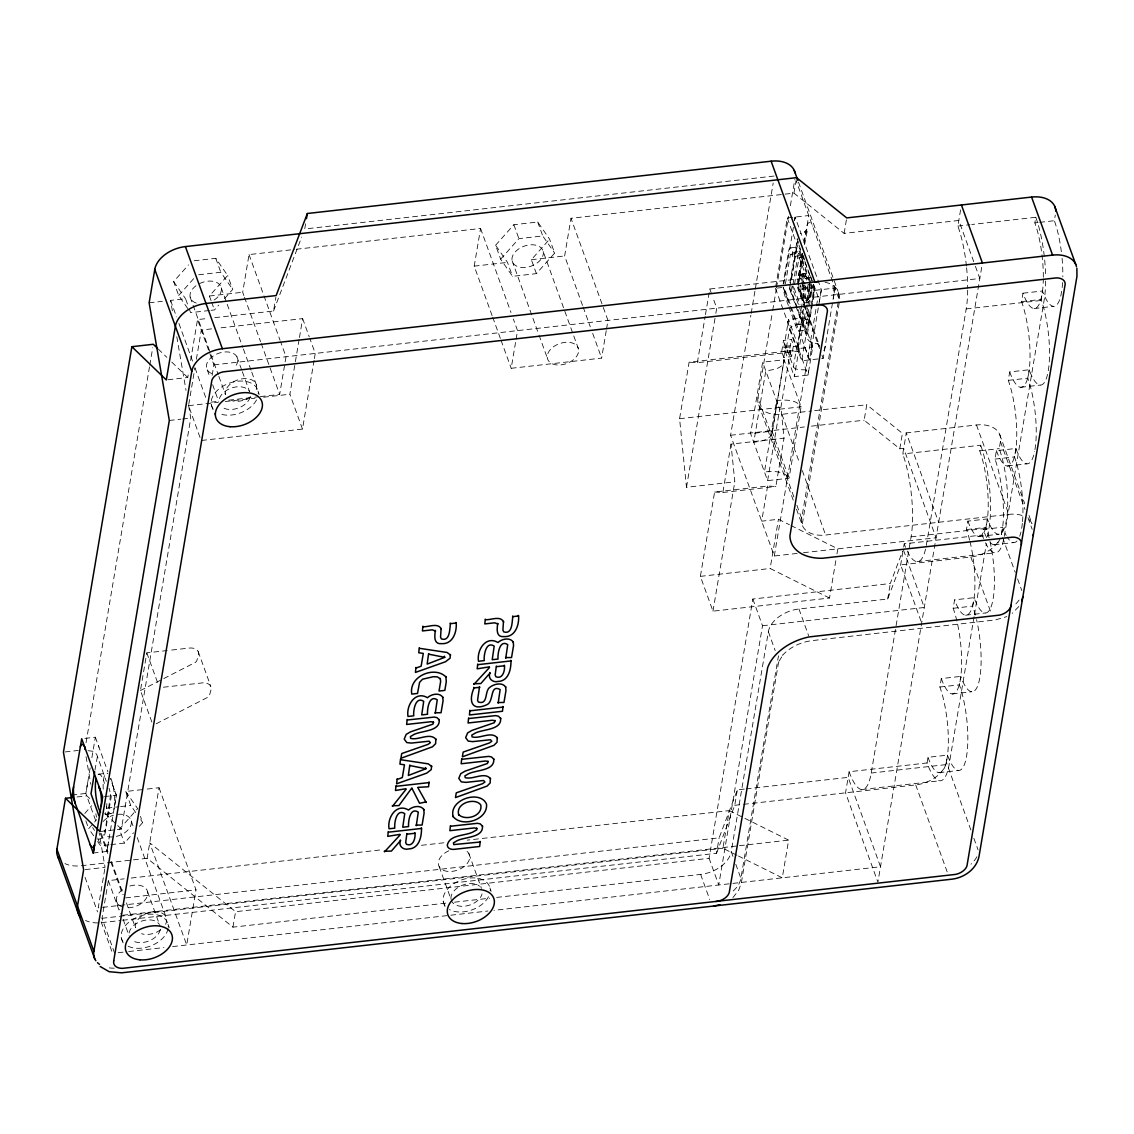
<?xml version="1.0" encoding="UTF-8"?>
<svg xmlns="http://www.w3.org/2000/svg" width="1134" height="1134" viewBox="0 0 1134 1134"><rect width="100%" height="100%" fill="white"/><g stroke="black" fill="none" stroke-linecap="round" stroke-linejoin="round"><path stroke-width="0.75" stroke-dasharray="5 3.75" d="M814.51 288.872L808.088 327.187A10.163 2.665 83.6 0 1 804.275 326.961L797.925 309.412M786.443 347.897L786.514 347.075M798.889 281.686L802.617 256.539M797.897 287.015L809.449 318.938M801.426 298.384L799.541 291.452A17.775 4.664 83.6 0 1 798.747 285.981M818.535 345.686L818.62 344.892L819.358 346.919M772.126 433.131L784.09 359.776L762.643 362.185L750.595 433.613L767.605 480.618L789.051 478.208L801.1 406.78L784.09 359.776L772.126 433.131C769.816 440.531 760.149 441.211 753.741 442.317L765.804 370.889C772.211 369.783 781.879 369.103 784.189 361.718M798.038 324.522L806.076 323.615A4.89 1.276 83.6 0 0 806.416 323.034L811.746 291.481A4.89 1.276 83.6 0 0 811.731 289.694L811.604 288.433A4.89 1.276 83.6 0 0 811.264 286.618L810.64 284.747M814.609 290.148L814.666 289.042M811.661 292.374L811.746 291.481A4.834 1.262 83.6 0 0 811.717 289.652M86.042 742.742L149.49 366.906M149.787 365.162L152.721 347.769M87.757 782.176L85.858 793.446L96.659 823.298M90.167 767.888L85.858 793.446L73.923 794.792M91.897 757.654L95.341 737.213L81.705 738.744M94.944 770.142L97.382 756.633M112.677 785.082L116.363 795.246L114.718 804.97M93.215 853.023L106.865 851.478L116.363 795.246L110.296 778.505M106.865 851.478L108.51 841.768M104.767 869.055L98.219 907.852L719.126 837.828L737.355 789.859L744.4 789.066M167.96 379.748L187.748 377.523L188.613 372.406M190.625 360.484L197.529 319.59L207.891 318.427M114.605 953.127L102.003 918.299L108.354 880.622L124.187 878.836M151.857 722.032L140.446 690.535L146.81 652.858L167.208 650.547M314.09 360.314L302.48 429.077L201.143 440.502L188.542 405.688L194.92 367.855M196.38 359.265L201.313 330.037L211.789 328.86M99.934 831.52L121.366 829.096L190.767 418.063L188.386 404.214M212.143 375.34L213.915 364.864L197.529 319.59M445.69 903.16L232.938 927.158L147.122 858.31L159.043 787.733L145.024 789.307M243.881 295.563L242.69 292.26L249.041 254.583L294.656 249.437M214.794 317.648L273.535 311.028L275.86 297.278M305.599 223.823L304.734 228.969L774.366 176.011M159.043 787.733L196.012 889.878L186.713 944.991L149.731 842.846L235.56 911.693L709.09 858.296L752.848 599.021L890.303 583.528L902.65 551.067M260.31 396.588L279.659 394.405L286.023 356.728L280.651 341.901M302.48 429.077L289.879 394.249L299.163 339.236M299.461 337.521L302.65 318.611L218.777 328.066M314.387 358.585L315.252 353.439L309.851 338.513M232.938 927.158L235.56 911.693M492.099 315.578L474.21 266.15L480.575 228.473L296.399 249.239M606.236 330.703L601.615 358.103L511.179 368.295L515.814 340.895M516.098 339.179L517.543 330.618L513.376 319.093M582.522 305.386L564.633 255.958L570.997 218.281L793.942 193.134L844.121 233.377L958.811 220.45L973.808 261.897M606.534 328.988L607.98 320.426L570.997 218.281M790.455 350.76L780.915 407.276L784.019 438.135L731.019 444.117L734.818 481.822L686.481 487.28L679.578 418.715L689.118 362.185L790.455 350.76L798.69 351.242L697.353 362.682L689.118 362.185M697.353 362.682L705.164 316.414M705.447 314.699L709.785 289L811.136 277.575L806.784 303.274M686.481 487.28L715.554 315.11M715.837 313.367L716.716 308.15L712.676 296.98M835.815 560.706L829.521 598.029L712.974 611.169L700.373 576.356L714.618 492L767.619 486.018L775.854 486.5L784.019 438.135M797.159 553.435L774.295 555.986L730.594 435.272L750.864 315.209M751.162 313.466L754.975 290.857M755.272 289.113L773.19 182.971M714.618 492L722.854 492.482L731.019 444.117M712.974 611.169L734.818 481.822M775.727 286.548L787.308 217.955L808.755 215.545L803.822 244.689L807.025 225.779A17.775 4.664 83.6 0 1 812.568 226.105M793.885 496.947L757.966 397.708L772.396 312.19M772.693 310.447L776.237 289.496M776.521 287.752L788.612 216.211M790.37 205.736L794.792 179.555M793.942 193.134L796.564 177.669M794.594 220.166L795.104 217.09L821.37 289.624L819.315 301.786M793.375 227.381L783.24 287.384L787.776 299.929M794.523 220.52L795.104 217.09M785.423 283.854L790.27 255.207A4.89 1.276 83.6 0 1 791.844 255.306L792.34 256.596L800.122 255.717L800.321 250.061A10.163 2.665 83.6 0 0 796.507 249.834L791.277 280.764A10.163 2.665 83.6 0 0 791.149 281.742M792.34 256.596L792.524 250.94A10.163 2.665 83.6 0 0 788.711 250.713L783.481 281.643A10.163 2.665 83.6 0 0 783.268 283.713M789.959 282.805L797.386 238.806M781.68 351.668L783.58 340.413L791.376 339.534L793.474 345.346L791.575 356.586L783.778 357.465L781.68 351.668L789.477 350.789L791.376 339.534M792.935 284.648L798.166 253.988L799.938 253.421L802.348 254.852M787.761 324.409L788.598 319.49L802.234 317.959L812.738 346.976L807.989 375.099L794.353 376.63L783.849 347.614L788.598 319.49L799.101 348.507L812.738 346.976M783.778 357.465L785.678 346.224L783.58 340.413M802.376 253.251L796.876 285.839L819.556 348.492M786.415 347.628L789.618 328.662C791.886 324.154 801.936 324.891 801.525 322.821L798.194 342.567L799.016 350.307A7.102 1.857 83.6 0 1 798.18 342M802.376 253.293L798.605 275.633A17.775 4.664 83.6 0 0 798.634 284.606M804.601 244.717L807.649 228.699L804.573 232.172L805.268 231.775L800.363 233.604M798.18 285.357L803.028 256.979L810.838 278.227M804.275 284.01L801.327 275.86L801.61 274.173L799.654 274.385L804.389 287.441L804.105 289.127L806.047 288.915L806.331 287.228L804.559 282.323M767.605 480.618L779.668 409.204L762.643 362.185M767.619 486.018L761.694 521.172L778.448 519.273L789.392 524.716M803.552 281.402L802.844 285.626L809.081 284.918M803.482 309.171L800.292 328.066A10.163 2.665 83.6 0 1 796.479 327.839L788.966 307.101M803.779 307.456L805.509 297.136A10.163 2.665 83.6 0 0 804.715 284.974M802.234 317.959L797.486 346.083L799.158 350.704M806.501 304.989L794.353 376.63L795.175 371.768M807.507 307.782L805.395 319.59L800.561 306.407M807.791 306.123L810.612 289.312L808.117 281.927M122.543 920.284L716.518 853.292L719.126 837.828M810.966 305.925L813.56 290.502L835.007 288.079L823.142 358.372L801.695 360.796L810.668 307.64M736.972 855.277L722.911 848.275L729.261 810.597L467.18 840.152M829.521 598.029L770.142 568.488L778.448 519.273M752.848 599.021L762.516 625.727L718.743 884.988L709.09 858.296M774.295 556.014L818.068 296.725L810.286 275.236M804.899 347.231L809.492 359.917L821.37 289.624M811.235 349.683L811.547 347.769M716.518 853.292L734.747 805.324L737.355 789.859M732.947 856.368L731.232 851.648L768.356 631.766A28.449 18.513 -19.9 0 1 798.96 609.001L887.695 598.993L900.651 564.916L903.387 548.686M844.121 233.377L846.729 217.912M825.198 346.239L824.872 348.152A17.747 4.649 83.6 0 1 823.808 350.59M835.007 288.079L833.277 298.285A17.775 4.664 83.6 0 0 832.356 282.494M733.244 890.97A28.449 18.513 -19.9 0 0 740.899 878.354L778.023 658.457A28.449 18.513 -19.9 0 1 778.689 655.863M1022.018 515.46A28.449 18.513 -19.9 0 0 1008.821 514.368L825.623 535.035A28.449 18.513 -19.9 0 1 801.667 518.451L838.791 298.525L796.281 181.086M839.203 303.132L802.149 524.971L801.738 523.412M744.896 818.365L788.64 840.138L782.29 877.829L738.532 856.057M836.963 553.916L837.828 548.828L790.951 525.496M803.482 552.697L936.06 537.771L903.699 448.369L899.801 448.809L864.151 420.204L866.759 404.739L813.092 410.791M899.801 448.809L902.409 433.344L866.759 404.739M974.092 616.627L949.172 764.259A58.94 15.451 83.6 0 1 927.059 762.955L849.097 771.744L845.539 792.836L877.9 882.209L982.427 263.017M849.097 771.744A58.94 15.451 83.6 0 0 871.21 773.048L911.098 536.836A58.94 15.451 83.6 0 0 902.749 453.997L906.307 432.904L938.669 522.306M887.695 598.993L890.303 583.528M903.67 547.07L904.209 543.824L982.172 535.035L983.121 529.408L1002.612 527.211A50.803 13.325 83.6 0 0 1006.212 535.404M966.437 266.079A58.94 15.451 83.6 0 0 957.861 226.077L960.597 209.847M967.685 290.12A58.94 15.451 83.6 0 1 966.211 308.916L926.336 545.128A58.94 15.451 83.6 0 1 906.264 548.969M927.059 762.955L928.009 757.328L947.5 755.131A50.803 13.325 83.6 0 0 966.565 756.25A50.803 13.325 83.6 0 0 959.364 684.837L960.781 676.388A50.803 13.325 83.6 0 0 978.713 682.753A50.803 13.325 83.6 0 0 976.558 619.603M928.009 757.328A50.803 13.325 83.6 0 0 947.074 758.448A50.803 13.325 83.6 0 0 939.873 687.034L941.291 678.586L960.781 676.388M941.291 678.586A50.803 13.325 83.6 0 0 960.356 679.72A50.803 13.325 83.6 0 0 953.17 608.292L954.587 599.858L974.078 597.661A50.803 13.325 83.6 0 0 993.143 598.78A50.803 13.325 83.6 0 0 985.942 527.367L987.374 518.918A50.803 13.325 83.6 0 0 1006.439 520.052A50.803 13.325 83.6 0 0 999.238 448.625L1000.429 441.594A28.449 18.513 -19.9 0 0 976.459 424.995L902.409 433.344M969.655 540.138A50.803 13.325 83.6 0 0 966.451 529.564L967.883 521.13L987.374 518.918M967.883 521.13A50.803 13.325 83.6 0 0 986.949 522.25A50.803 13.325 83.6 0 0 979.748 450.822L980.697 445.194L902.749 453.997M990.478 542.832A50.803 13.325 83.6 0 0 1003.278 520.194A50.803 13.325 83.6 0 0 994.986 459.1L996.417 450.666L1015.894 448.469A50.803 13.325 83.6 0 0 1034.633 451.375M996.417 450.666A50.803 13.325 83.6 0 0 1015.483 451.8A50.803 13.325 83.6 0 0 1008.282 380.372L1009.699 371.938L1029.19 369.741A50.803 13.325 83.6 0 0 1048.255 370.861A50.803 13.325 83.6 0 0 1041.055 299.433L1042.486 290.999A50.803 13.325 83.6 0 0 1062.643 281.799M1009.699 371.938A50.803 13.325 83.6 0 0 1028.765 373.058A50.803 13.325 83.6 0 0 1021.578 301.644L1022.996 293.196A50.803 13.325 83.6 0 0 1043.323 278.978M1043.337 277.235A50.803 13.325 83.6 0 0 1034.86 222.902L1035.81 217.274L971.71 224.504M970.874 830.017L946.309 762.161L947.5 755.131M975.424 615.053A50.803 13.325 83.6 0 0 972.66 606.095L974.078 597.661M974.389 614.897L986.41 543.682M987.586 536.736L989.046 528.047A58.94 15.451 83.6 0 0 980.697 445.194M1001.421 534.242L1002.612 527.211M1022.499 521.668A50.803 13.325 83.6 0 0 1014.476 456.903L1015.894 448.469M1034.959 449.603A50.803 13.325 83.6 0 0 1027.773 378.175L1029.19 369.741M1061.339 251.705A50.803 13.325 83.6 0 0 1054.351 220.705L1055.3 215.077M1004.285 536.339L1044.159 300.127A58.94 15.451 83.6 0 0 1045.633 277.745M809.563 320.029L808.414 322.396L805.835 323.644A4.89 1.276 83.6 0 1 805.296 323.247L793.602 291.31L792.822 286.108L793.205 289.822M803.056 256.979L799.045 257.574L793.984 287.526L799.98 304.791M273.535 311.028L301.616 237.176M789.533 329.186L796.522 348.365L793.403 366.948L786.457 347.925M807.436 279.148A12.191 3.204 83.6 0 0 804.346 276.157L801.752 277.249L802.021 273.989A14.643 3.841 83.6 0 1 806.586 280.126M801.313 274.938L803.978 273.776A14.643 3.841 83.6 0 1 808.528 279.914M801.752 277.249L802.39 276.384A12.191 3.204 83.6 0 1 805.48 279.361M1018.814 606.548L1012.223 613.338M187.748 308.547L178.69 295.506L173.644 281.572L188.485 264.888M178.69 295.506L195.034 277.107M211.08 300.666L209.393 296.017L227.65 275.477L215.758 258.339L193.602 260.834M211.037 310.333L214.439 309.951L218.805 305.046M224.589 298.525L232.697 289.411L227.65 275.477M495.601 245.256L513.858 224.716L537.714 222.023L549.607 239.175L554.654 253.095L536.396 273.634L512.54 276.327L500.647 259.19L495.601 245.256L507.493 262.393L512.54 276.327M500.647 259.19L518.904 238.65L542.747 235.957L554.654 253.095M536.396 273.634L531.35 259.714L549.607 239.175M84.781 813.432L91.627 805.735M93.64 835.786L88.679 828.642L96.674 819.655M110.806 844.632L124.428 843.101L133.557 832.824M139.269 826.403L142.686 822.547L140.446 816.367M732.918 897.575L738.645 890.36L741.324 882.904L778.448 663.007L779.143 660.328L778.746 661.703L783.296 654.417L782.63 655.211C790.568 646.564 801.511 641.986 812.001 640.625L995.198 619.972L1006.836 616.598M805.452 319.59L809.322 319.164M798.435 253.52L798.931 253.421A4.862 1.276 83.6 0 1 799.47 254.059L810.385 284.067M140.446 690.535L195.502 662.313A6.875 4.465 -19.9 0 0 196.806 660.782L198.535 654.46A10.971 7.144 -19.9 0 0 189.293 648.067L168.909 650.363M156.194 723.776L208.103 697.126A6.875 4.465 -19.9 0 0 209.421 695.61L211.137 689.288A10.971 7.144 -19.9 0 0 203.269 682.796L161.17 687.473M97.878 839.642L102.542 837.87L104.966 833.887L111.274 796.536L109.034 788.158M125.661 897.873L196.012 889.878M198.648 274.768L220.804 272.273L232.697 289.411M149.135 302.821L162.332 301.332M172.354 310.787L170.582 300.397L185.551 298.71L188.343 306.449M209.393 296.017L242.69 292.26M474.21 266.15L507.493 262.393M531.35 259.714L564.633 255.958M209.322 310.532L190.583 312.644L188.91 307.994M957.861 226.077L969.981 224.702M790.313 247.864L798.109 246.985M1034.86 222.902L1038.106 222.533M1039.736 222.349L1054.351 220.705M793.049 252.386L800.845 251.507M790.965 254.243L798.761 253.364M802.886 273.748L804.842 273.521M801.327 275.86L799.371 276.072L804.105 289.127M803.113 276.186L805.069 275.959M776.988 288.093L783.225 287.384L809.492 359.917M804.389 287.441L806.331 287.228M213.915 364.864L979.819 278.482L974.418 263.556M805.75 300.382L807.691 300.156M806.047 302.806L807.989 302.594M1022.996 293.196L1042.486 290.999M1021.578 301.644L1041.055 299.433M966.211 308.916L1044.159 300.127M798.69 330.915L806.487 330.037M1034.024 308.561L1053.514 306.364M211.066 402.145L218.111 401.351M228.657 400.16L258.552 396.787M188.542 405.688L218.238 402.329M225.227 401.549L254.937 398.19M263.669 397.212L289.879 394.249M785.678 346.224L793.474 345.346M169.32 420.473L180.873 419.169M182.517 418.985L190.767 418.063M1008.282 380.372L1027.773 378.175M679.578 418.715L780.915 407.276M779.668 409.204L801.1 406.78C795.969 398.97 784.643 399.891 776.521 400.486L764.458 471.914C772.594 471.319 783.892 470.383 789.051 478.208L772.027 431.189L750.595 433.613M1020.728 387.289L1040.218 385.092M757.966 397.708A28.449 18.513 -19.9 0 0 781.921 414.307L811.363 410.99M730.594 435.272L804.403 426.951M811.434 426.157L864.151 420.204M979.748 450.822L999.238 448.625M994.986 459.1L1014.476 456.903M722.854 492.482L775.854 486.5M1007.431 466.031L1026.922 463.82M966.451 529.564L985.942 527.367M911.098 536.836L989.046 528.047M978.897 536.481L998.388 534.284M700.373 576.356L770.142 568.488M994.135 544.759L1013.626 542.562M916.995 561.628L994.957 552.839M998.076 542.009A28.449 18.513 -19.9 0 1 970.817 556.992L900.651 564.916L921.659 622.949M762.516 625.727L924.281 607.484L903.259 549.451M953.17 608.292L972.66 606.095M965.615 615.209L985.106 613.012M65.077 751.941L78.274 750.453M98.729 774.168L106.525 773.289M939.873 687.034L959.364 684.837M952.319 693.951L971.81 691.754M77.041 796.975L86.935 795.87L90.621 799.427M135.74 812.554L130.779 805.424L125.746 791.489L143.267 789.505M104.413 796.592L116.363 795.246M106.95 808.117L118.872 806.77M120.573 806.572L130.779 805.424M105.037 814.354L111.274 813.645M97.609 841.499L100.572 845.78L109.091 844.83M871.21 773.048L949.172 764.259M746.158 788.867L848.147 777.371L880.508 866.745L493.999 910.333M147.122 858.31L80.868 865.781A28.449 18.513 -19.9 0 1 64.936 863.584M939.023 772.679L958.514 770.482M85.263 869.594L105.051 867.368L99.112 832.753M861.883 789.548L939.845 780.759M734.747 805.324L741.778 804.53M743.55 804.332L915.705 784.912A28.449 18.513 -19.9 0 0 946.309 762.161M131.218 878.042L382.753 849.678M421.451 845.312L444.315 842.732M122.727 915.251L737.695 845.893M739.453 845.695L788.64 840.138M102.003 918.299L722.911 848.275M101.45 922.665L120.785 920.482M454.479 902.182L489.647 898.213M496.678 897.419L700.628 874.413A28.449 18.513 -19.9 0 0 731.232 851.648M118.12 952.73L126.923 951.738M128.652 951.539L163.906 947.57M172.581 946.578L487.875 911.027M88.027 750.694L93.328 751.318L96.688 754.337L106.327 781.326M799.158 257.418L807.55 280.325M729.261 810.597L743.323 817.586M158.236 349.031L166.84 357.338M171.758 362.086L187.748 377.523M105.377 813.673L116.448 824.347M117.681 825.538L121.366 829.096M140.701 819.698L142.686 822.547M173.644 281.572L185.551 298.71M125.746 791.489L137.653 808.627L119.396 829.167L124.428 843.101M92.563 827.565L94.547 830.428M793.332 366.934C796.04 371.711 807.791 368.38 806.472 370.875A7.102 1.857 83.6 0 0 808.684 371.002L807.989 375.085L797.486 346.068L783.849 347.614L785.38 351.838M999.621 434.294L1024.782 503.808M1028.977 515.403L1031.968 523.681A28.449 18.513 -19.9 0 0 1029.162 519.627M1000.429 441.594L1024.994 509.464M1027.985 517.728L1032.181 529.323M976.459 424.995L1008.821 514.368M1002.626 537.559L1015.228 572.372M1017.623 579.006L1021.833 590.616M970.817 556.992L991.229 613.381M798.478 182.092L837.983 291.225M797.117 238.849L798.308 242.152M803.099 255.391L804.899 260.352M798.379 243.371L797.542 241.202L789.675 287.767M798.96 244.987L814.921 289.255L807.11 335.777L797.429 309.369M813.191 284.733L814.666 289.113M787.308 217.955L813.56 290.502M801.61 274.173L803.978 280.693M804.871 285.655L806.047 288.915M803.652 302.622L799.144 286.037M804.247 304.252L819.414 345.431C816.041 341.646 808.131 344.155 807.096 337.223L795.884 306.223M821.937 355.084L823.142 358.372M797.344 307.81L792.723 295.038A10.163 2.665 83.6 0 1 791.107 286.533M796.848 307.739L789.703 287.937M789.973 289.921L795.288 304.592M788.385 305.5L784.926 295.931A10.163 2.665 83.6 0 1 783.311 287.412M775.429 288.263L801.695 360.796M973.865 838.295L978.061 849.876M789.477 350.789L791.575 356.586M781.921 414.307L799.286 462.275M802.277 470.539L825.637 535.05M915.705 784.912L947.457 872.641M796.876 505.211L801.667 518.451M758.774 405.008L794.098 502.589M796.493 509.209L802.475 525.737M709.785 289L712.095 295.393M798.96 609.001L808.627 635.692M768.356 631.766L775.174 650.604M583.131 307.03L590.275 326.805M592.671 333.382L601.615 358.103M537.714 222.023L542.747 235.957M543.2 251.535A16.259 10.575 -19.9 0 1 521.782 267.468A16.259 10.575 -19.9 0 1 517.969 249.437A16.259 10.575 -19.9 0 1 543.2 251.535L578.496 349.031A16.259 10.575 -19.9 0 1 557.077 364.964A16.259 10.575 -19.9 0 1 553.264 346.933A16.259 10.575 -19.9 0 1 578.496 349.031M513.858 224.716L518.904 238.65M735.782 864.221L740.899 878.354M512.1 260.749L538.423 333.467M539.019 335.125L547.396 358.259M480.575 228.473L510.98 312.502M700.628 874.413L709.728 899.546M492.695 317.222L500.448 338.641M501.044 340.299L511.179 368.295M302.65 318.611L309.256 336.855M489.959 888.021L491.15 891.338M468.866 853.59L481.468 888.418M249.041 254.583L263.357 294.131M263.953 295.776L280.055 340.257M244.476 297.207L260.579 341.688M261.174 343.333L279.659 394.405M439.184 866.645L451.8 901.473A16.259 10.575 -19.9 0 0 467.761 905.641A16.259 10.575 -19.9 0 0 482.049 893.946M215.758 258.339L220.804 272.273M221.243 287.838L242.775 347.344M243.385 348.988L251.153 370.478M251.748 372.122L256.539 385.347M443.309 901.856L445.109 906.831M258.013 391.187L259.218 394.504M236.921 356.785L241.726 370.038M242.336 371.697L249.537 391.599A16.259 10.575 -19.9 0 0 233.59 387.403A16.259 10.575 -19.9 0 0 219.273 399.069M211.633 302.211L214.439 309.951M190.143 297.065L210.485 353.255M211.08 354.899L218.252 374.73M218.862 376.389L225.439 394.561A16.259 10.575 -19.9 0 1 242.889 378.713A16.259 10.575 -19.9 0 1 255.561 391.173M207.224 369.783L209.634 376.417M212.639 384.709L218.635 401.294M211.363 405.022L214.964 414.973M170.582 300.397L176.535 316.868M178.931 323.459L192.638 361.363M195.034 367.94L206.36 399.253M198.223 651.653L210.839 686.467M146.81 652.858L158.221 684.355M131.232 820.988L133.032 825.949M137.214 837.516L166.528 918.469M168.002 924.338L169.207 927.655M95.341 737.213L107.957 772.027M147.618 891.82L160.234 926.634M104.243 830.457L104.923 832.186L110.82 793.091M101.337 833.518L107.914 851.691M111.501 861.599L123.464 894.655M126.455 902.905L135.428 927.697A16.259 10.575 -19.9 0 1 154.89 911.708A16.259 10.575 -19.9 0 1 163.523 927.187M100.26 833.235L107.801 853.562M110.778 861.797L122.699 894.769M97.779 838.04L100.572 845.78M116.519 901.034L119.524 909.326M123.124 919.277L129.12 935.862M108.354 880.622L120.36 913.791M85.886 820.903L88.679 828.642M121.352 938.158L123.152 943.134M85.036 877.319L97.567 911.92M101.139 921.8L112.464 953.099M98.403 745.648L98.984 747.235M814.297 287.044L814.637 288.589M803.184 286.59L803.311 286.973A4.89 1.276 83.6 0 1 803.907 292.884L798.733 323.573A4.89 1.276 83.6 0 1 797.145 323.474L785.692 291.807A4.89 1.276 83.6 0 1 785.04 287.582M838.721 293.536L839.543 299.092M789.491 287.667L789.845 289.567M803.269 274.726L803.694 277.036M176.805 336.741L186.019 390.379M86.056 756.619L90.805 784.303M95.851 813.73L96.447 817.189M467.024 851.393A16.259 10.575 -19.9 0 1 461.68 868.176A16.259 10.575 -19.9 0 1 439.694 867.439A16.259 10.575 -19.9 0 1 448.866 850.784M450.963 898.837A16.259 10.575 -19.9 0 1 461.481 885.611A16.259 10.575 -19.9 0 1 479.625 886.221M129.871 886.023A16.259 10.575 -19.9 0 1 147.661 894.669A16.259 10.575 -19.9 0 1 126.2 907.753M122.628 907.044A16.259 10.575 -19.9 0 1 122.387 889.722M160.263 929.497A16.259 10.575 -19.9 0 1 148.894 940.965A16.259 10.575 -19.9 0 1 132.309 940.44M129.092 933.013A16.259 10.575 -19.9 0 1 142.473 920.836A16.259 10.575 -19.9 0 1 159.129 924.097M806.416 323.034A4.862 1.276 83.6 0 1 806.005 323.615M811.264 286.618A4.834 1.262 83.6 0 1 811.604 288.433M809.265 282.905A14.643 3.841 83.6 0 1 808.414 302.367A14.643 3.841 83.6 0 1 802.348 288.263M809.222 286.505A12.191 3.204 83.6 0 1 807.323 300.184A12.191 3.204 83.6 0 1 802.773 285.428M807.266 286.718A12.191 3.204 83.6 0 1 805.367 300.397A12.191 3.204 83.6 0 1 800.831 285.655M807.876 286.406A14.643 3.841 83.6 0 1 805.594 302.835A14.643 3.841 83.6 0 1 800.136 285.116M812.78 285.286A10.163 2.665 83.6 0 1 813.305 296.257M97.921 922.892A28.449 18.513 -19.9 0 1 85.532 920.468M114.307 968.167A28.449 18.513 -19.9 0 1 107.645 967.614M825.013 282.238A28.449 18.513 -19.9 0 1 838.791 298.525M110.934 778.505A20.327 5.33 83.6 0 1 114.151 807.989A20.327 5.33 83.6 0 1 106.185 806.529M103.208 789.193A20.327 5.33 83.6 0 1 107.957 773.714M98.063 774.465A20.327 5.33 83.6 0 1 104.456 783.41M106.837 803.581A20.327 5.33 83.6 0 1 106.185 809.761M105.306 812.61A20.327 5.33 83.6 0 1 104.767 813.588M976.87 856.737A28.449 18.513 -19.9 0 1 971.002 864.151M970.009 541.584A50.803 13.325 83.6 0 1 972.646 605.74A50.803 13.325 83.6 0 1 954.587 599.858M211.775 373.582A16.259 10.575 -19.9 0 1 210.229 358.443A16.259 10.575 -19.9 0 1 232.385 352.972A16.259 10.575 -19.9 0 1 233.93 368.125M250.104 397.141A16.259 10.575 -19.9 0 1 237.814 408.226A16.259 10.575 -19.9 0 1 221.669 406.808M122.996 941.971A24.381 15.876 -19.9 0 1 140.361 915.946A24.381 15.876 -19.9 0 1 168.229 927.158M168.059 928.618A24.381 15.876 -19.9 0 1 151.97 945.43A24.381 15.876 -19.9 0 1 127.462 945.869M444.953 905.655A24.381 15.876 -19.9 0 1 462.318 879.644A24.381 15.876 -19.9 0 1 490.172 890.842M488.485 896.753A24.381 15.876 -19.9 0 1 449.404 909.553M211.293 400.741A24.381 15.876 -19.9 0 1 236.51 381.364A24.381 15.876 -19.9 0 1 258.226 394.008M256.539 399.919A24.381 15.876 -19.9 0 1 220.52 414.038M213.008 408.821A24.381 15.876 -19.9 0 1 211.137 402.201M801.54 322.028A7.116 1.857 83.6 0 1 803.765 322.169M811.207 342.752A7.116 1.857 83.6 0 1 812.043 351.058M1019.083 600.042A28.449 18.513 -19.9 0 1 1014.774 604.89M199.541 283.599A16.259 10.575 -19.9 0 1 219.868 284.932A16.259 10.575 -19.9 0 1 213.079 300.666M196.253 303.076A16.259 10.575 -19.9 0 1 196.012 285.74M250.671 396.673A16.259 10.575 -19.9 0 1 231.549 400.571M117.582 814.354A16.259 10.575 -19.9 0 1 129.361 828.274A16.259 10.575 -19.9 0 1 103.322 834.794M103.137 821.498A16.259 10.575 -19.9 0 1 113.485 815.19M160.659 929.795A16.259 10.575 -19.9 0 1 141.537 933.707M966.607 267.766A58.94 15.451 83.6 0 1 967.685 288.334M1016.943 541.046A50.803 13.325 83.6 0 1 1007.134 536.992M1022.329 523.426A50.803 13.325 83.6 0 1 1019.693 536.198M986.722 537.601A50.803 13.325 83.6 0 1 983.121 529.408M1035.81 217.274A58.94 15.451 83.6 0 1 1045.562 274.102M905.57 547.325A58.94 15.451 83.6 0 1 904.209 543.824M1003.633 539.713A58.94 15.451 83.6 0 1 984.213 540.167M983.518 538.537A58.94 15.451 83.6 0 1 982.172 535.035M1062.062 258.283A50.803 13.325 83.6 0 1 1062.813 276.781M818.238 344.013L817.387 343.588L818.238 344.013"/><path stroke-width="1.5" d="M84.766 747.207L85.291 749.404L84.766 747.193A14.203 3.728 83.6 0 0 80.33 746.909M458.816 815.105C454.847 803.113 475.174 796.975 480.802 805.012C482.857 816.537 464.983 821.129 458.604 814.524M445.86 676.53L446.286 681.747L444.826 690.393L439.028 691.06L440.658 681.321L440.219 678.345M480.192 841.428L479.654 846.474L454.465 849.323C451.601 849.791 447.547 848.728 447.278 845.312C449.489 833.731 466.939 836.438 474.579 831.052L476.719 829.904L476.677 828.033M435.853 738.985L435.598 743.691L432.493 746.796L400.926 758.277L401.734 753.529L428.042 744.386L430.396 742.699L429.063 741.197L411.358 743.082L406.808 742.586L404.214 739.084L406.213 734.364L410.38 731.912L432.99 724.13L433.443 721.819M436.066 739.566C430.225 731.926 418.347 740.729 410.65 738.347L410.38 736.561L412.422 735.413C419.155 730.296 440.857 732.394 439.142 719.452M490.384 778.278L490.143 782.999L487.039 786.103L455.471 797.585L456.279 792.836L482.588 783.693L484.941 781.992L483.608 780.49L465.904 782.375L461.34 781.893L458.76 778.378L460.758 773.671L464.912 771.219L487.535 763.437L487.974 761.127M497.273 737.525L497.018 742.231L493.914 745.35L462.36 756.817L463.154 752.083L489.463 742.926L491.816 741.239L490.483 739.737L472.779 741.622L468.229 741.126L465.649 737.624L467.633 732.918L471.801 730.452L494.41 722.67L494.863 720.359M480.405 842.009L453.756 844.589L453.472 842.817L455.514 841.669C462.261 836.495 484.076 838.65 482.389 825.68M490.597 778.86C484.771 771.219 472.892 780.036 465.195 777.64L464.912 775.869L466.953 774.72C473.7 769.603 495.402 771.701 493.687 758.759M497.486 738.106C491.646 730.466 479.767 739.283 472.07 736.887L471.801 735.115L473.842 733.967C480.575 728.836 502.291 730.934 500.562 717.992M421.309 827.863L421.522 828.444C421.635 836.92 419.027 848.771 408.509 848.955C403.392 850.372 398.077 845.921 400.5 840.592L400.288 840.01M455.996 622.438L456.208 623.02C456.945 632.361 452.608 644.481 441.466 643.644C433.358 644.495 434.634 635.494 435.385 630.419M510.768 660.342L510.98 660.924C511.094 669.414 508.486 681.25 497.954 681.449C492.851 682.852 487.535 678.401 489.959 673.072L489.746 672.49M518.351 615.408L518.564 615.989C519.315 625.33 514.978 637.45 503.836 636.599C495.728 637.464 497.004 628.463 497.755 623.388M505.58 686.637L505.977 690.549L503.964 702.47L497.954 702.541M453.217 816.934C448.228 799.569 480.377 789.307 486.543 804.233C487.918 820.194 461.425 827.863 453.005 816.352M423.747 809.279L424.102 813.135L422.103 825.042L416.079 825.127M442.714 696.956L443.068 700.812L441.055 712.733L435.045 712.804M513.206 641.759L513.56 645.615L511.547 657.536L505.537 657.607M450.184 623.09L450.396 623.672C449.659 628.789 450.099 641.887 441.353 638.896L440.559 637.081L441.112 628.449M512.554 616.06L512.766 616.641C512.029 621.758 512.469 634.842 503.723 631.865L502.915 630.05L503.468 621.418M99.041 786.627L99.579 788.881L99.041 786.613M498.166 703.123L500.151 689.543C489.42 683.873 494.381 702.003 486.571 704.852C472.424 711.259 468.016 702.031 473.984 687.955L473.771 687.374M1021.323 544.703L1021.436 543.257A12.162 7.91 -19.9 0 0 1012.634 537.147L822.363 558.268A44.75 29.115 -19.9 0 1 789.93 535.787L827.451 310.815A12.162 7.91 -19.9 0 0 818.635 304.692L816.622 304.833M1033.202 535.574L1033.329 534.057M157.002 347.84L153.303 344.282L131.87 346.706L63.433 752.125L83.618 869.778L77.495 906.052A28.449 18.513 -19.9 0 0 81.109 917.406M58.897 858.608A28.449 18.513 -19.9 0 1 56.898 849.182L65.489 798.279L72.094 797.542M1055.74 211.137A28.449 18.513 -19.9 0 0 1031.571 197.075L846.729 217.912L796.564 177.669L185.395 246.588A28.449 18.513 -19.9 0 0 154.791 269.353L149.135 302.821L169.32 420.473L99.934 831.52L65.489 798.279M94.661 771.815L91.004 793.743L98.842 815.544M93.215 853.023L102.712 796.777L81.705 738.744L72.207 794.991L93.215 853.023L94.604 844.844A14.218 3.728 83.6 0 1 90.167 844.575M101.082 806.515L101.337 804.956A14.203 3.728 83.6 0 0 99.664 788.371M95.866 960.753A28.449 18.513 -19.9 0 1 93.881 951.327L191.759 371.498L154.791 269.353M306.463 218.664L307.342 213.504L771.12 161.198A28.449 18.513 -19.9 0 1 795.019 172.822M399.877 834.383L387.757 836.353L388.253 831.591M416.291 825.708L418.276 812.128C410.111 806.643 408.112 821.569 408.566 826.573L402.754 827.225L404.739 813.659C396.517 808.145 394.178 822.901 394.788 828.132L389.033 828.784C387.119 817.373 396.602 802.815 408.523 810.045C412.294 806.359 420.898 804.488 423.96 809.86M405.844 788.725L395.497 790.497L395.993 785.72M431.558 765.918L431.246 769.603L426.71 773.147L396.617 783.807L397.155 778.789M397.368 779.37L402.329 777.584L404.484 764.812L399.948 764.132L400.486 759.128M433.642 722.401L431.118 721.692L406.638 724.456L407.191 719.41M435.258 713.385L437.242 699.806C429.077 694.32 427.079 709.246 427.532 714.25L421.72 714.916L423.705 701.336C415.483 695.822 413.145 710.593 413.754 715.809L407.999 716.461C406.085 705.05 415.568 690.493 427.49 697.722C431.26 694.036 439.864 692.165 442.912 697.538M440.431 678.912L437.412 676.927L433.429 676.686L422.557 679.209L419.566 682.385L417.525 693.441L411.77 694.093C408.495 676.02 435.073 665.36 446.059 677.111M450.368 654.531L450.056 658.216L445.52 661.746L415.427 672.419L415.965 667.402M416.178 667.983L421.139 666.197L423.294 653.425L418.744 652.745L419.282 647.741M435.598 631L432.224 629.838L422.429 630.943L422.925 626.166M410.012 765.578L425.902 768.753L408.339 775.486L409.799 765.011M428.808 654.19L444.712 657.366L427.149 664.099L428.609 653.609M414.803 832.696L415.016 833.277C415.568 838.224 413.145 847.041 406.525 844.32L405.688 842.519L406.879 833.589M417.836 787.365L428.567 786.769L429.063 781.992M476.89 828.614L474.366 827.919L449.886 830.683L450.425 825.637M488.187 761.708L485.664 760.999L461.184 763.763L461.722 758.717M495.076 720.941L492.539 720.232L468.058 722.996L468.611 717.95M502.986 706.496L502.49 711.259L469.419 714.987L469.915 710.224M489.335 666.863L477.201 668.833L477.712 664.07M505.75 658.188L507.734 644.608C499.57 639.122 497.571 654.049 498.024 659.052L492.213 659.719L494.197 646.139C485.976 640.625 483.637 655.395 484.246 660.612L478.491 661.264C476.578 649.853 486.061 635.295 497.982 642.524C501.752 638.839 510.357 636.968 513.418 642.34M497.954 623.969L494.58 622.807L484.799 623.913L485.295 619.136M505.792 687.218C502.277 681.662 493.488 684.071 489.307 687.714C484.53 692.066 488.13 705.022 478.406 702.059L477.542 700.358L479.526 686.722M504.261 665.19L504.474 665.771C505.027 670.704 502.603 679.521 495.983 676.814L495.147 674.999L496.338 666.083M1011.103 605.273L1010.72 606.747A12.162 7.91 -19.9 0 1 999.465 615.124L809.095 636.925A44.75 29.115 -19.9 0 0 767.647 667.742L729.19 892.827A12.162 7.91 -19.9 0 1 717.935 901.204L715.88 901.53M1022.854 596.824L1021.819 600.708M307.342 213.504L276.143 295.563L205.991 303.473A28.449 18.513 -19.9 0 0 175.373 326.223L166.315 379.933L131.87 346.706M392.279 805.735L398.927 805.594L411.855 787.946M392.492 806.317L406.057 789.307M473.728 683.745L480.844 683.547L489.959 673.072M384.27 851.265L391.386 851.067L400.5 840.592M473.941 684.326L489.548 667.444M384.483 851.847L400.089 834.964M719.934 904.776L713.669 906.038M191.759 371.498A28.449 18.513 -19.9 0 1 222.377 348.733L1052.593 255.107A28.449 18.513 -19.9 0 1 1076.478 266.717M423.138 626.748C428.425 627.23 438.107 622.283 441.324 629.03M450.396 623.672L456.208 623.02M485.508 619.717C490.781 620.199 500.477 615.252 503.68 621.999M512.766 616.641L518.564 615.989M477.91 664.652L510.98 660.924M496.55 666.664L504.474 665.771M473.984 687.955L479.739 687.303M470.128 710.805L503.184 707.077M407.404 719.991L434.18 717.085L437.015 717.652L439.354 720.033M468.824 718.531L495.601 715.625L498.436 716.192L500.774 718.573M461.935 759.284L488.711 756.392L491.546 756.959L493.9 759.341M396.205 786.301L429.262 782.573M412.067 788.527L419.566 803.269L425.973 801.936M388.452 832.172L421.522 828.444M450.637 826.218L477.414 823.312L480.249 823.879L482.602 826.261M407.092 834.17L415.016 833.277M419.495 648.322L447.094 652.475L450.581 655.112M400.685 759.709L428.283 763.862L431.771 766.499M100.132 966.48L109.147 971.696L121.508 972.83L951.426 879.233C964.07 877.929 976.686 869.083 979.081 856.085L1076.96 276.313L1076.889 268.276M418.049 787.946L426.186 802.518M1054.733 206.374L1075.741 264.42M1031.571 197.075L1052.593 255.107M961.419 204.985L982.427 263.017M794.282 170.511L797.868 180.434M771.12 161.198L814.822 281.927A28.449 18.513 -19.9 0 1 818.365 281.686M444.372 656.175L444.712 657.366M425.562 767.562L425.902 768.753M185.395 246.588L222.377 348.748M56.898 849.182L93.881 951.327M57.706 856.482L94.689 958.627M99.523 964.339A28.449 18.513 -19.9 0 1 97.496 962.667M100.543 812.313A20.327 5.33 83.6 0 1 96.021 778.93M75.269 803.425A14.218 3.728 83.6 0 1 73.582 786.812M113.726 960.81L113.613 962.256A12.162 7.91 -19.9 0 0 122.429 968.365L955.693 874.385A12.162 7.91 -19.9 0 0 966.948 866.007L1065.209 283.996A12.162 7.91 -19.9 0 0 1056.392 277.887L223.143 371.867A12.162 7.91 -19.9 0 0 211.874 380.23L113.726 960.81M140.077 959.832A24.381 15.876 -19.9 0 0 172.212 935.947A24.381 15.876 -19.9 0 0 134.351 932.786A24.381 15.876 -19.9 0 0 140.077 959.832M462.02 923.53A24.381 15.876 -19.9 0 0 494.155 899.631A24.381 15.876 -19.9 0 0 456.307 896.484A24.381 15.876 -19.9 0 0 462.02 923.53M230.089 426.696A24.381 15.876 -19.9 0 0 262.209 402.797A24.381 15.876 -19.9 0 0 224.362 399.65A24.381 15.876 -19.9 0 0 230.089 426.696"/></g></svg>
